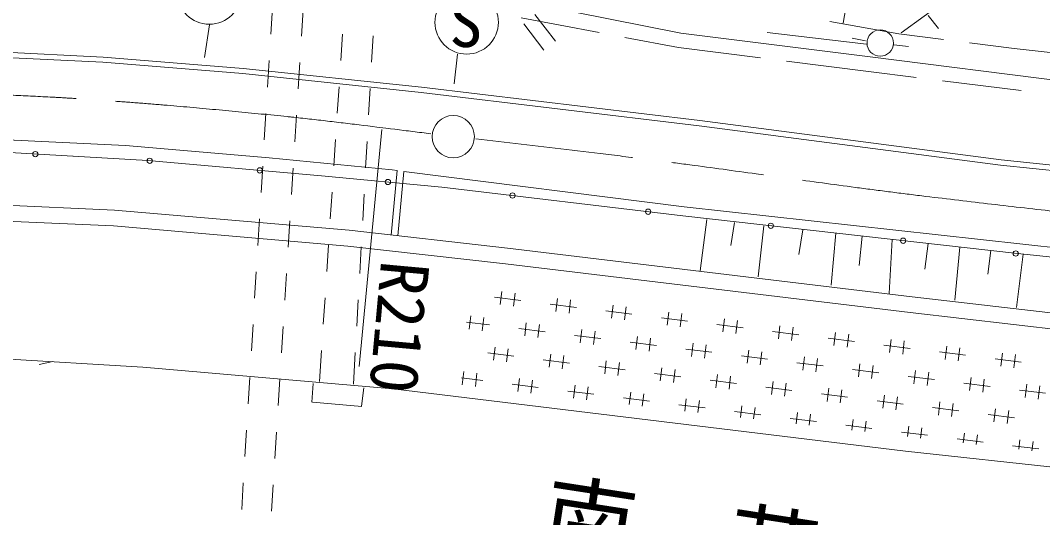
# Model space of a CAD drawing. Units: millimetres, scale not verified. Extents: x 40000 to 680000, y 20000 to 380000.
# Drawn here: x 152463 to 191161, y 287061 to 305857 of the extents above; entities that cross this region are included whole.
import ezdxf
from ezdxf.enums import TextEntityAlignment as Align

# ---------------------------------------------------------------- set-up
doc = ezdxf.new("R2010")
doc.units = ezdxf.units.MM
doc.header["$LTSCALE"] = 1000
doc.linetypes.add('CHAIN', pattern=[18.5, 12, -1.5, 3.5, -1.5])
for name, color, linetype, lineweight in [('M-BGD', 7, 'Continuous', 13), ('M-BMK', 2, 'CHAIN', 13), ('M-BMK-SRVR', 3, 'Continuous', 13), ('M-STR-STRC', 7, 'Continuous', 13)]:
    doc.layers.add(name, color=color, linetype=linetype, lineweight=lineweight)
doc.layers.add('M-BGD-HTXT', color=7, linetype='Continuous')
doc.styles.add('ＭＳ ゴシック', font='')
doc.styles.get('ＭＳ ゴシック').set_extended_font_data('MS Gothic')

msp = doc.modelspace()

# ---------------------------------------------------------------- linework, layer by layer
at = {"layer": 'M-BGD'}
for p, q in [((184326, 310049), (183618, 305752)), ((169136, 307033), (177465, 305373)), ((185810, 305392), (187552, 306662)), ((161939, 305337), (162000, 306335)), ((163162, 306263), (163099, 305265)), ((171420, 305959), (174368, 305400)), ((172280, 304737), (171516, 305733)), ((172717, 305071), (171941, 306083)), ((183108, 305817), (185719, 305356)), ((186836, 306044), (187226, 305555)), ((164657, 305345), (164591, 304348)), ((177465, 305373), (184636, 304477)), ((184498, 304967), (180734, 305402)), ((185719, 305356), (187406, 305142)), ((165759, 304280), (165815, 305278)), ((175350, 305214), (177377, 304830)), ((184453, 305088), (183954, 305184)), ((188398, 305016), (190086, 304803)), ((148663, 304619), (155586, 304275)), ((148670, 304818), (155599, 304475)), ((177377, 304830), (180476, 304442)), ((185531, 304938), (186085, 304873)), ((190086, 304803), (193747, 304383)), ((155586, 304275), (160878, 303846)), ((155599, 304475), (160897, 304045)), ((161817, 303340), (161878, 304339)), ((163036, 304267), (162973, 303269)), ((181468, 304318), (184567, 303931)), ((184636, 304477), (193198, 303399)), ((160878, 303846), (167629, 303131)), ((160897, 304045), (167651, 303330)), ((184567, 303931), (186377, 303703)), ((187369, 303578), (190345, 303204)), ((164525, 303350), (164459, 302352)), ((165646, 302283), (165702, 303281)), ((167629, 303131), (178156, 301872)), ((167651, 303330), (178181, 302071)), ((161695, 301344), (161756, 302342)), ((162909, 302271), (162846, 301273)), ((178156, 301872), (189570, 300385)), ((178181, 302071), (189593, 300584)), ((156439, 301124), (151691, 301353)), ((161874, 300666), (156439, 301124)), ((164392, 301354), (164326, 300356)), ((165533, 300286), (165589, 301285)), ((148847, 301044), (157286, 300557)), ((157286, 300557), (163865, 299985)), ((161573, 299348), (161634, 300346)), ((166537, 300208), (161874, 300666)), ((189570, 300385), (197808, 299527)), ((189593, 300584), (197825, 299726)), ((162783, 300275), (162720, 299277)), ((163865, 299985), (168413, 299556)), ((166731, 300184), (166501, 297744)), ((166731, 300184), (166537, 300208)), ((166980, 300152), (166750, 297716)), ((177594, 298806), (166980, 300152)), ((168413, 299556), (177538, 298469)), ((164260, 299359), (164193, 298361)), ((165420, 298289), (165477, 299288)), ((148248, 299032), (156027, 298687)), ((197833, 296585), (177594, 298806)), ((148236, 298432), (155988, 298088)), ((156027, 298687), (164915, 297923)), ((177538, 298469), (190211, 297039)), ((155988, 298088), (164856, 297326)), ((161451, 297352), (161512, 298350)), ((162657, 298279), (162594, 297281)), ((178455, 298326), (178195, 296394)), ((179497, 298217), (179356, 297349)), ((180604, 298087), (180398, 296166)), ((164915, 297923), (170899, 297249)), ((182090, 297935), (181938, 297002)), ((183334, 297815), (183154, 295846)), ((184337, 297702), (184212, 296595)), ((164127, 297363), (164061, 296365)), ((164856, 297326), (170830, 296653)), ((165307, 296293), (165364, 297291)), ((170899, 297249), (186218, 295404)), ((185464, 297574), (185351, 295537)), ((186834, 297420), (186702, 296448)), ((188035, 297284), (187841, 295276)), ((189201, 297153), (189095, 296269)), ((190431, 297016), (190169, 295000)), ((190211, 297039), (203055, 295694)), ((170830, 296653), (186148, 294808)), ((161329, 295355), (161390, 296354)), ((162531, 296283), (162468, 295285)), ((163995, 295367), (163928, 294370)), ((165194, 294296), (165251, 295294)), ((170413, 295390), (171405, 295268)), ((170691, 295607), (170630, 295111)), ((171188, 295546), (171127, 295050)), ((172797, 295349), (172736, 294853)), ((173293, 295288), (173232, 294792)), ((186218, 295404), (197457, 294117)), ((172518, 295131), (173511, 295009)), ((174902, 295090), (174841, 294594)), ((175399, 295029), (175338, 294533)), ((169509, 294684), (169448, 294188)), ((170006, 294623), (169945, 294127)), ((174624, 294873), (175616, 294751)), ((176729, 294614), (177722, 294492)), ((177008, 294832), (176947, 294335)), ((177504, 294771), (177443, 294275)), ((179113, 294573), (179052, 294077)), ((179610, 294512), (179549, 294016)), ((186148, 294808), (197390, 293521)), ((161207, 293359), (161268, 294357)), ((162404, 294287), (162341, 293289)), ((169350, 294452), (170223, 294344)), ((171336, 294208), (172329, 294086)), ((171615, 294425), (171554, 293929)), ((172111, 294364), (172050, 293868)), ((173720, 294167), (173659, 293671)), ((174217, 294106), (174156, 293610)), ((178835, 294356), (179827, 294234)), ((181219, 294315), (181158, 293818)), ((181715, 294254), (181654, 293758)), ((173442, 293949), (174434, 293827)), ((175826, 293908), (175765, 293412)), ((176322, 293847), (176261, 293351)), ((180940, 294097), (181933, 293975)), ((183046, 293839), (184038, 293717)), ((183324, 294056), (183264, 293560)), ((183821, 293995), (183760, 293499)), ((185430, 293798), (185369, 293301)), ((185926, 293737), (185865, 293240)), ((163862, 293372), (163785, 292203)), ((170433, 293502), (170372, 293006)), ((170929, 293441), (170868, 292945)), ((175547, 293691), (176540, 293569)), ((177653, 293432), (178645, 293310)), ((177931, 293650), (177870, 293153)), ((178428, 293589), (178367, 293093)), ((180037, 293391), (179976, 292895)), ((185151, 293580), (186144, 293458)), ((187535, 293539), (187475, 293043)), ((188032, 293478), (187971, 292982)), ((148516, 293266), (157097, 292751)), ((153176, 292851), (153685, 292956)), ((165070, 292101), (165138, 293297)), ((170154, 293284), (171147, 293162)), ((172260, 293026), (173252, 292904)), ((172538, 293243), (172477, 292747)), ((173035, 293182), (172974, 292686)), ((174644, 292985), (174583, 292489)), ((179758, 293174), (180751, 293052)), ((180533, 293330), (180472, 292834)), ((182142, 293133), (182081, 292636)), ((182639, 293072), (182578, 292575)), ((187257, 293321), (188249, 293200)), ((189362, 293063), (190355, 292941)), ((189641, 293281), (189580, 292784)), ((190137, 293220), (190076, 292723)), ((157097, 292751), (166566, 291922)), ((169251, 292578), (169190, 292082)), ((174365, 292767), (175358, 292645)), ((175140, 292924), (175079, 292428)), ((176749, 292726), (176688, 292230)), ((177246, 292665), (177185, 292169)), ((181864, 292915), (182856, 292793)), ((183969, 292657), (184962, 292535)), ((184248, 292874), (184187, 292378)), ((184744, 292813), (184683, 292317)), ((186353, 292616), (186293, 292119)), ((161085, 291363), (161146, 292361)), ((162278, 292291), (162215, 291293)), ((169158, 292338), (169965, 292239)), ((169747, 292517), (169686, 292021)), ((171356, 292320), (171295, 291824)), ((171853, 292259), (171792, 291763)), ((176471, 292509), (177463, 292387)), ((178576, 292250), (179569, 292128)), ((178855, 292468), (178794, 291971)), ((179351, 292407), (179290, 291911)), ((180960, 292209), (180899, 291713)), ((186075, 292398), (187067, 292276)), ((186850, 292555), (186789, 292058)), ((188459, 292357), (188398, 291861)), ((188955, 292296), (188894, 291800)), ((163546, 292134), (163492, 291418)), ((165380, 291266), (165466, 291971)), ((166566, 291922), (185968, 289566)), ((171078, 292102), (172070, 291980)), ((173183, 291844), (174176, 291722)), ((173462, 292061), (173402, 291570)), ((173958, 292000), (173898, 291513)), ((175567, 291803), (175509, 291329)), ((180682, 291992), (181674, 291870)), ((181457, 292148), (181396, 291652)), ((183066, 291951), (183005, 291454)), ((183562, 291890), (183501, 291393)), ((188180, 292139), (189173, 292018)), ((190286, 291881), (191278, 291759)), ((190564, 292099), (190504, 291602)), ((191061, 292038), (191000, 291541)), ((165390, 291255), (163524, 291418)), ((175289, 291585), (176281, 291463)), ((176064, 291742), (176006, 291272)), ((177673, 291544), (177617, 291088)), ((178169, 291483), (178114, 291032)), ((182787, 291733), (183780, 291611)), ((184893, 291474), (185885, 291353)), ((185171, 291692), (185110, 291196)), ((185668, 291631), (185607, 291135)), ((187277, 291434), (187216, 290937)), ((177394, 291327), (178387, 291205)), ((179500, 291068), (180492, 290946)), ((179778, 291286), (179725, 290847)), ((180275, 291225), (180221, 290791)), ((181884, 291027), (181832, 290607)), ((186998, 291216), (187991, 291094)), ((187773, 291373), (187712, 290876)), ((189382, 291175), (189322, 290679)), ((189879, 291114), (189818, 290618)), ((181605, 290810), (182598, 290688)), ((182380, 290966), (182329, 290550)), ((183989, 290769), (183940, 290366)), ((184486, 290708), (184437, 290309)), ((189104, 290957), (190096, 290836)), ((160962, 289367), (161024, 290365)), ((162152, 290295), (162089, 289297)), ((183711, 290551), (184703, 290429)), ((185816, 290292), (186809, 290171)), ((186095, 290510), (186048, 290125)), ((186591, 290449), (186544, 290068)), ((188200, 290252), (188155, 289884)), ((187922, 290034), (188914, 289912)), ((188697, 290191), (188652, 289827)), ((190306, 289993), (190263, 289643)), ((190802, 289932), (190760, 289586)), ((185968, 289566), (197510, 288321)), ((190027, 289775), (191020, 289654)), ((160840, 287370), (160901, 288368)), ((162026, 288299), (161963, 287301))]:
    msp.add_line(p, q, dxfattribs=at)
for centre, radius in [((185016, 305004), 500), ((153027, 300803), 100), ((157357, 300551), 100), ((161525, 300189), 100), ((166377, 299748), 100), ((171093, 299237), 100), ((176230, 298625), 100), ((180873, 298093), 100), ((185883, 297527), 100), ((190146, 297046), 100)]:
    msp.add_circle(centre, radius, dxfattribs=at)
at = {"layer": 'M-BMK'}
for points, knots in [([(267237, 305671), (264684, 305244), (262127, 304839), (259578, 304391), (254947, 303576), (250327, 302703), (245707, 301830), (240855, 300913), (236012, 299945), (231161, 299020), (230696, 298932), (230233, 298830), (229766, 298758), (229213, 298673), (228655, 298628), (228101, 298558), (226739, 298385), (225383, 298169), (224020, 298010), (222749, 297862), (221475, 297755), (220202, 297631), (219135, 297526), (218072, 297374), (217001, 297322), (216212, 297284), (215420, 297313), (214630, 297322), (211440, 297358), (208249, 297387), (205063, 297536), (202225, 297668), (199392, 297886), (196562, 298140), (193231, 298440), (189907, 298824), (186586, 299225), (183238, 299630), (179902, 300134), (176556, 300559), (174274, 300848), (171989, 301111), (169706, 301387)], [0, 0, 0, 0, 1, 1, 1, 2, 2, 2, 3, 3, 3, 4, 4, 4, 5, 5, 5, 6, 6, 6, 7, 7, 7, 8, 8, 8, 9, 9, 9, 10, 10, 10, 11, 11, 11, 12, 12, 12, 13, 13, 13, 14, 14, 14, 14]), ([(167999, 301576), (166186, 301791), (164377, 302035), (162561, 302221), (159945, 302488), (157325, 302729), (154701, 302896), (152723, 303023), (150742, 303084), (148761, 303145), (146971, 303201), (145181, 303238), (143391, 303252), (140640, 303273), (137889, 303292), (135139, 303216), (132790, 303152), (130443, 303009), (128097, 302861), (125159, 302675), (122226, 302416), (119291, 302193)], [0, 0, 0, 0, 1, 1, 1, 2, 2, 2, 3, 3, 3, 4, 4, 4, 5, 5, 5, 6, 6, 6, 7, 7, 7, 7])]:
    msp.add_open_spline(points, degree=3, knots=knots, dxfattribs=at)
at = {"layer": 'M-BMK-SRVR'}
msp.add_line((166143, 301732), (165289, 292769), dxfattribs=at)
msp.add_circle((168849, 301464), 800, dxfattribs=at)
at = {"layer": 'M-STR-STRC'}
for p, q in [((159620, 305692), (159436, 304455)), ((169012, 304585), (168882, 303462))]:
    msp.add_line(p, q, dxfattribs=at)
for centre in [(159616, 306912), (169357, 305785)]:
    msp.add_circle(centre, 1200, dxfattribs=at)

# ---------------------------------------------------------------- texts
at = {"layer": 'M-BGD-HTXT', "style": 'ＭＳ ゴシック'}
msp.add_text('南\u3000若\u3000川', height=2566, rotation=351.254, dxfattribs=at).set_placement((171975, 285145), align=Align.BOTTOM_LEFT)
at = {"layer": 'M-BMK-SRVR', "style": 'ＭＳ ゴシック'}
msp.add_text('R210', height=1833, rotation=264.806, dxfattribs=at).set_placement((165578, 296871), align=Align.BOTTOM_LEFT)
at = {"layer": 'M-STR-STRC', "style": 'ＭＳ ゴシック'}
msp.add_text('S', height=1833, rotation=0.652, dxfattribs=at).set_placement((169316, 305771), align=Align.MIDDLE_CENTER)

doc.saveas('drawing.dxf')
